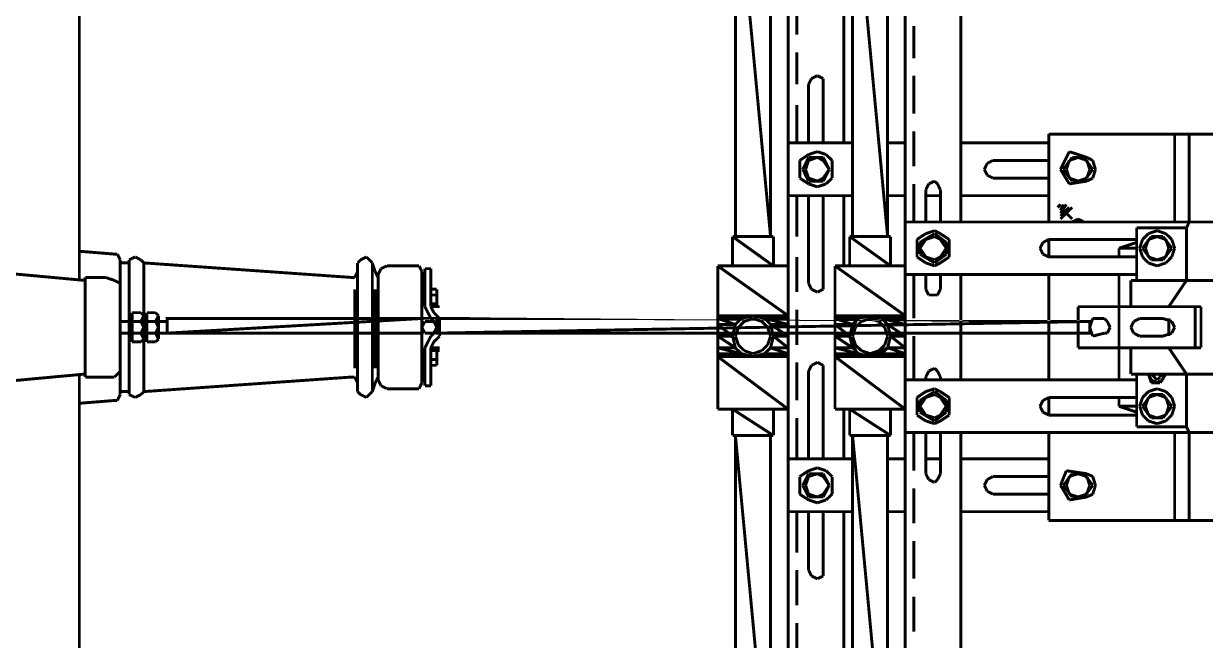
# Model space of a CAD drawing. Header units: metres. Extents: x 3290 to 4536, y 1562 to 1983.
# Drawn here: x 4124.91 to 4135.54, y 1713.02 to 1718.57 of the extents above; entities that cross this region are included whole.
import ezdxf

# ---------------------------------------------------------------- set-up
doc = ezdxf.new("R2010")
doc.units = ezdxf.units.M
for name, color, linetype in [('C00-00-00-BLACK', 7, 'Continuous'), ('CDB-DB-DB', 254, 'Continuous'), ('CFF-00-00', 1, 'Continuous')]:
    doc.layers.add(name, color=color, linetype=linetype)

msp = doc.modelspace()

# ---------------------------------------------------------------- linework, layer by layer
at = {"layer": 'C00-00-00-BLACK', "const_width": 0.0263}
for points in [[(4132.836, 1725.393), (4132.836, 1706.253)], [(4131.783, 1724.84), (4131.783, 1706.805)], [(4125.408, 1721.838), (4125.408, 1716.257)], [(4131.309, 1720.023), (4131.309, 1716.652)], [(4131.625, 1720.023), (4131.625, 1716.652)], [(4132.363, 1720.023), (4132.363, 1716.652)], [(4132.678, 1720.023), (4132.678, 1716.652)], [(4133.337, 1720.023), (4133.337, 1716.783)], [(4132.284, 1719.311), (4132.284, 1717.495)], [(4131.862, 1718.785), (4131.862, 1718.468)], [(4132.915, 1718.548), (4132.915, 1718.257)], [(4131.862, 1718.31), (4131.862, 1718.021)], [(4132.046, 1718.1), (4131.993, 1718.073)], [(4132.099, 1718.073), (4132.046, 1718.1)], [(4132.915, 1718.1), (4132.915, 1717.758)], [(4131.993, 1718.073), (4131.967, 1718.021)], [(4131.967, 1718.021), (4131.967, 1717.495)], [(4132.099, 1718.021), (4132.099, 1718.073)], [(4132.099, 1717.495), (4132.099, 1718.021)], [(4131.862, 1717.837), (4131.862, 1717.495)], [(4132.915, 1717.6), (4132.915, 1717.285)], [(4134.128, 1717.574), (4137.472, 1717.574)], [(4134.128, 1716.783), (4134.128, 1717.574)], [(4135.26, 1716.783), (4135.26, 1717.574)], [(4135.391, 1717.574), (4135.391, 1716.783)], [(4131.783, 1717.495), (4132.363, 1717.495)], [(4132.678, 1717.495), (4132.836, 1717.495)], [(4133.337, 1717.495), (4134.128, 1717.495)], [(4131.967, 1717.39), (4131.888, 1717.337)], [(4131.967, 1717.364), (4131.915, 1717.256)], [(4132.046, 1717.416), (4131.967, 1717.39)], [(4132.046, 1717.364), (4131.967, 1717.337)], [(4132.099, 1717.364), (4131.967, 1717.364)], [(4132.124, 1717.39), (4132.046, 1717.416)], [(4132.099, 1717.337), (4132.046, 1717.364)], [(4132.153, 1717.256), (4132.099, 1717.364)], [(4132.179, 1717.337), (4132.124, 1717.39)], [(4134.312, 1717.416), (4134.233, 1717.256)], [(4134.338, 1717.364), (4134.259, 1717.256)], [(4134.47, 1717.364), (4134.312, 1717.416)], [(4134.391, 1717.364), (4134.312, 1717.337)], [(4134.443, 1717.364), (4134.338, 1717.364)], [(4134.47, 1717.337), (4134.391, 1717.364)], [(4134.523, 1717.256), (4134.443, 1717.364)], [(4134.523, 1717.337), (4134.47, 1717.364)], [(4131.888, 1717.337), (4131.888, 1717.256)], [(4131.888, 1717.256), (4131.888, 1717.178)], [(4131.915, 1717.256), (4131.967, 1717.151)], [(4131.967, 1717.337), (4131.94, 1717.256)], [(4131.94, 1717.256), (4131.967, 1717.178)], [(4132.153, 1717.256), (4132.099, 1717.337)], [(4132.099, 1717.178), (4132.153, 1717.256)], [(4132.099, 1717.151), (4132.153, 1717.256)], [(4132.179, 1717.256), (4132.179, 1717.337)], [(4132.179, 1717.178), (4132.179, 1717.256)], [(4133.574, 1717.311), (4133.548, 1717.256)], [(4133.548, 1717.256), (4133.574, 1717.204)], [(4133.626, 1717.337), (4133.574, 1717.311)], [(4133.626, 1717.337), (4134.128, 1717.337)], [(4134.233, 1717.256), (4134.312, 1717.126)], [(4134.259, 1717.256), (4134.338, 1717.151)], [(4134.312, 1717.337), (4134.286, 1717.256)], [(4134.286, 1717.256), (4134.312, 1717.178)], [(4134.443, 1717.151), (4134.523, 1717.256)], [(4134.496, 1717.256), (4134.47, 1717.337)], [(4134.47, 1717.178), (4134.496, 1717.256)], [(4134.548, 1717.256), (4134.523, 1717.337)], [(4134.523, 1717.178), (4134.548, 1717.256)], [(4131.888, 1717.178), (4131.967, 1717.126)], [(4131.967, 1717.178), (4132.046, 1717.151)], [(4131.967, 1717.151), (4132.099, 1717.151)], [(4132.046, 1717.151), (4132.099, 1717.178)], [(4132.124, 1717.126), (4132.179, 1717.178)], [(4133.101, 1717.151), (4133.048, 1717.126)], [(4133.127, 1717.126), (4133.101, 1717.151)], [(4133.574, 1717.204), (4133.626, 1717.178)], [(4133.626, 1717.178), (4134.128, 1717.178)], [(4134.312, 1717.178), (4134.391, 1717.151)], [(4134.312, 1717.126), (4134.47, 1717.151)], [(4134.338, 1717.151), (4134.443, 1717.151)], [(4134.391, 1717.151), (4134.47, 1717.178)], [(4134.47, 1717.151), (4134.523, 1717.178)], [(4131.967, 1717.126), (4132.046, 1717.099)], [(4132.046, 1717.099), (4132.124, 1717.126)], [(4132.915, 1717.126), (4132.915, 1716.783)], [(4133.048, 1717.126), (4133.021, 1717.072)], [(4133.021, 1717.072), (4133.021, 1716.783)], [(4133.153, 1717.072), (4133.127, 1717.126)], [(4133.153, 1717.072), (4133.153, 1716.783)], [(4131.783, 1717.02), (4132.363, 1717.02)], [(4131.862, 1717.02), (4131.862, 1716.652)], [(4131.967, 1717.02), (4131.967, 1716.231)], [(4132.099, 1717.02), (4132.099, 1716.231)], [(4132.284, 1717.02), (4132.284, 1716.388)], [(4132.678, 1717.02), (4132.836, 1717.02)], [(4133.021, 1717.02), (4133.153, 1717.02)], [(4133.337, 1717.02), (4134.128, 1717.02)], [(4134.233, 1716.941), (4134.207, 1716.915)], [(4134.286, 1716.941), (4134.233, 1716.862)], [(4134.259, 1716.941), (4134.233, 1716.888)], [(4134.338, 1716.915), (4134.233, 1716.81)], [(4134.312, 1716.915), (4134.233, 1716.836)], [(4134.338, 1716.81), (4134.286, 1716.862)], [(4132.836, 1716.783), (4138.764, 1716.783)], [(4134.391, 1716.81), (4134.338, 1716.783)], [(4134.391, 1716.81), (4134.338, 1716.783)], [(4134.443, 1716.783), (4134.391, 1716.81)], [(4134.443, 1716.783), (4134.391, 1716.81)], [(4134.918, 1716.731), (4135.366, 1716.731)], [(4134.918, 1716.731), (4134.918, 1716.257)], [(4135.391, 1716.783), (4135.366, 1716.783)], [(4135.391, 1716.783), (4135.366, 1716.731)], [(4135.366, 1716.257), (4135.366, 1716.731)], [(4135.418, 1716.783), (4135.391, 1716.783)], [(4131.283, 1716.652), (4131.651, 1716.652)], [(4131.283, 1716.388), (4131.283, 1716.652)], [(4131.651, 1716.388), (4131.651, 1716.652)], [(4132.337, 1716.652), (4132.705, 1716.652)], [(4132.337, 1716.388), (4132.337, 1716.652)], [(4132.705, 1716.388), (4132.705, 1716.652)], [(4133.021, 1716.678), (4132.942, 1716.626)], [(4132.942, 1716.626), (4132.942, 1716.547)], [(4133.101, 1716.678), (4132.968, 1716.599)], [(4133.021, 1716.626), (4132.968, 1716.547)], [(4133.101, 1716.705), (4133.021, 1716.678)], [(4133.101, 1716.652), (4133.021, 1716.626)], [(4133.153, 1716.678), (4133.101, 1716.705)], [(4133.206, 1716.599), (4133.101, 1716.678)], [(4133.153, 1716.626), (4133.101, 1716.652)], [(4133.232, 1716.626), (4133.153, 1716.678)], [(4133.206, 1716.547), (4133.153, 1716.626)], [(4133.232, 1716.547), (4133.232, 1716.626)], [(4134.128, 1716.626), (4134.075, 1716.599)], [(4134.128, 1716.469), (4134.128, 1716.626)], [(4134.918, 1716.626), (4134.128, 1716.626)], [(4134.971, 1716.626), (4134.945, 1716.547)], [(4135.023, 1716.678), (4134.971, 1716.626)], [(4135.05, 1716.652), (4134.971, 1716.547)], [(4135.023, 1716.626), (4134.997, 1716.547)], [(4135.102, 1716.705), (4135.023, 1716.678)], [(4135.102, 1716.652), (4135.023, 1716.626)], [(4135.155, 1716.652), (4135.05, 1716.652)], [(4135.181, 1716.678), (4135.102, 1716.705)], [(4135.181, 1716.626), (4135.102, 1716.652)], [(4135.234, 1716.547), (4135.155, 1716.652)], [(4135.234, 1716.626), (4135.181, 1716.678)], [(4135.207, 1716.547), (4135.181, 1716.626)], [(4135.26, 1716.547), (4135.234, 1716.626)], [(4125.408, 1716.52), (4125.724, 1716.494)], [(4132.942, 1716.547), (4132.942, 1716.469)], [(4132.968, 1716.599), (4132.968, 1716.494)], [(4132.968, 1716.547), (4133.021, 1716.469)], [(4133.153, 1716.469), (4133.206, 1716.547)], [(4133.206, 1716.494), (4133.206, 1716.599)], [(4133.232, 1716.469), (4133.232, 1716.547)], [(4134.075, 1716.599), (4134.049, 1716.547)], [(4134.049, 1716.547), (4134.075, 1716.494)], [(4134.918, 1716.599), (4134.759, 1716.547)], [(4134.759, 1716.547), (4134.918, 1716.547)], [(4134.759, 1716.547), (4134.759, 1716.469)], [(4134.945, 1716.547), (4134.971, 1716.469)], [(4134.971, 1716.547), (4135.05, 1716.442)], [(4134.997, 1716.547), (4135.023, 1716.469)], [(4135.155, 1716.442), (4135.234, 1716.547)], [(4135.181, 1716.469), (4135.207, 1716.547)], [(4135.234, 1716.469), (4135.26, 1716.547)], [(4125.461, 1716.257), (4123.748, 1716.415)], [(4125.75, 1716.494), (4125.724, 1716.494)], [(4125.776, 1716.442), (4125.75, 1716.494)], [(4125.776, 1715.231), (4125.776, 1716.442)], [(4125.776, 1716.415), (4125.855, 1716.415)], [(4125.91, 1716.469), (4125.855, 1716.442)], [(4125.855, 1716.442), (4125.855, 1716.415)], [(4125.855, 1716.415), (4125.855, 1715.257)], [(4125.962, 1716.442), (4125.91, 1716.469)], [(4125.988, 1716.415), (4125.962, 1716.442)], [(4125.988, 1716.415), (4127.858, 1716.284)], [(4125.988, 1716.415), (4125.988, 1715.257)], [(4127.937, 1716.442), (4127.911, 1716.415)], [(4127.911, 1716.415), (4127.911, 1715.257)], [(4127.911, 1716.415), (4127.911, 1716.336)], [(4127.99, 1716.469), (4127.937, 1716.442)], [(4128.016, 1716.442), (4127.99, 1716.469)], [(4128.043, 1716.415), (4128.016, 1716.442)], [(4128.043, 1716.415), (4128.043, 1715.257)], [(4128.043, 1716.415), (4128.069, 1716.336)], [(4131.862, 1716.469), (4131.862, 1716.152)], [(4132.942, 1716.469), (4133.021, 1716.415)], [(4132.968, 1716.494), (4133.101, 1716.415)], [(4133.021, 1716.469), (4133.101, 1716.442)], [(4133.021, 1716.415), (4133.101, 1716.388)], [(4133.101, 1716.415), (4133.206, 1716.494)], [(4133.101, 1716.442), (4133.153, 1716.469)], [(4133.101, 1716.388), (4133.153, 1716.415)], [(4133.153, 1716.415), (4133.232, 1716.469)], [(4134.075, 1716.494), (4134.128, 1716.469)], [(4134.918, 1716.469), (4134.128, 1716.469)], [(4134.971, 1716.469), (4135.023, 1716.415)], [(4135.023, 1716.469), (4135.102, 1716.442)], [(4135.023, 1716.415), (4135.102, 1716.388)], [(4135.05, 1716.442), (4135.155, 1716.442)], [(4135.102, 1716.442), (4135.181, 1716.469)], [(4135.102, 1716.388), (4135.181, 1716.415)], [(4135.181, 1716.415), (4135.234, 1716.469)], [(4127.911, 1716.336), (4127.885, 1716.284)], [(4128.069, 1716.336), (4128.095, 1716.284)], [(4128.121, 1716.363), (4128.095, 1716.31)], [(4128.095, 1716.31), (4128.095, 1715.362)], [(4128.174, 1716.388), (4128.121, 1716.363)], [(4128.437, 1716.388), (4128.174, 1716.388)], [(4128.464, 1716.388), (4128.437, 1716.388)], [(4128.489, 1716.336), (4128.464, 1716.388)], [(4128.489, 1716.336), (4128.489, 1715.336)], [(4128.516, 1716.363), (4128.516, 1716.021)], [(4128.57, 1716.363), (4128.516, 1716.363)], [(4128.57, 1716.021), (4128.57, 1716.363)], [(4131.15, 1715.099), (4131.15, 1716.388)], [(4131.15, 1716.388), (4131.783, 1716.388)], [(4131.783, 1716.388), (4131.783, 1715.099)], [(4132.205, 1715.099), (4132.205, 1716.388)], [(4132.205, 1716.388), (4132.836, 1716.388)], [(4132.836, 1716.388), (4132.836, 1715.099)], [(4132.836, 1716.31), (4134.918, 1716.31)], [(4132.915, 1716.31), (4132.915, 1715.915)], [(4133.021, 1716.31), (4133.021, 1716.178)], [(4133.153, 1716.31), (4133.153, 1716.178)], [(4133.337, 1716.31), (4133.337, 1715.362)], [(4134.128, 1715.362), (4134.128, 1716.31)], [(4134.759, 1716.31), (4134.759, 1715.362)], [(4125.461, 1716.284), (4125.645, 1716.284)], [(4125.461, 1715.388), (4125.461, 1716.284)], [(4125.724, 1716.257), (4125.645, 1716.284)], [(4125.776, 1716.231), (4125.724, 1716.257)], [(4125.776, 1716.152), (4125.776, 1716.231)], [(4127.885, 1716.284), (4127.858, 1716.284)], [(4131.967, 1716.231), (4131.993, 1716.178)], [(4132.099, 1716.178), (4132.099, 1716.231)], [(4134.918, 1716.257), (4134.866, 1716.257)], [(4134.866, 1716.257), (4134.866, 1716.205)], [(4134.866, 1716.205), (4134.866, 1716.021)], [(4136.709, 1716.257), (4134.918, 1716.257)], [(4135.207, 1716.021), (4135.366, 1716.257)], [(4127.885, 1716.178), (4127.885, 1715.467)], [(4128.069, 1716.178), (4128.069, 1715.467)], [(4128.516, 1716.126), (4128.489, 1716.126)], [(4128.623, 1716.178), (4128.57, 1716.178)], [(4128.623, 1716.126), (4128.57, 1716.126)], [(4128.623, 1716.178), (4128.623, 1716.152)], [(4128.623, 1716.152), (4128.623, 1716.178)], [(4128.623, 1716.126), (4128.623, 1716.152)], [(4128.623, 1716.152), (4128.623, 1716.021)], [(4128.623, 1716.047), (4128.623, 1716.126)], [(4131.993, 1716.178), (4132.046, 1716.152)], [(4132.046, 1716.152), (4132.099, 1716.178)], [(4133.021, 1716.178), (4133.048, 1716.126)], [(4133.048, 1716.126), (4133.101, 1716.126)], [(4133.101, 1716.126), (4133.127, 1716.126)], [(4133.127, 1716.126), (4133.153, 1716.178)], [(4125.883, 1715.94), (4125.883, 1715.967)], [(4125.883, 1715.967), (4125.883, 1715.94)], [(4125.883, 1715.967), (4125.962, 1715.967)], [(4125.962, 1715.967), (4125.988, 1715.94)], [(4125.988, 1715.94), (4125.962, 1715.967)], [(4126.015, 1715.967), (4126.094, 1715.967)], [(4126.015, 1715.94), (4126.015, 1715.967)], [(4126.015, 1715.967), (4126.015, 1715.94)], [(4126.094, 1715.967), (4126.12, 1715.94)], [(4126.12, 1715.94), (4126.094, 1715.967)], [(4128.516, 1716.047), (4128.489, 1716.047)], [(4128.516, 1716.021), (4128.57, 1715.915)], [(4128.623, 1716.047), (4128.57, 1716.047)], [(4128.623, 1716.021), (4128.57, 1716.021)], [(4128.57, 1716.021), (4128.596, 1715.967)], [(4128.649, 1715.915), (4128.596, 1715.967)], [(4128.623, 1716.021), (4128.623, 1716.047)], [(4128.623, 1716.021), (4128.649, 1716.021)], [(4128.623, 1716.021), (4128.649, 1716.021)], [(4131.862, 1715.993), (4131.862, 1715.677)], [(4134.391, 1716.021), (4134.391, 1715.651)], [(4135.497, 1716.021), (4134.391, 1716.021)], [(4135.444, 1716.021), (4135.444, 1715.651)], [(4135.497, 1716.021), (4135.497, 1715.651)], [(4125.883, 1715.888), (4125.776, 1715.888)], [(4125.883, 1715.94), (4125.883, 1715.888)], [(4125.883, 1715.94), (4125.883, 1715.729)], [(4125.962, 1715.888), (4125.883, 1715.888)], [(4125.962, 1715.888), (4125.883, 1715.888)], [(4125.883, 1715.888), (4125.883, 1715.835)], [(4125.962, 1715.888), (4125.988, 1715.94)], [(4125.988, 1715.835), (4125.962, 1715.888)], [(4125.988, 1715.94), (4125.988, 1715.729)], [(4126.015, 1715.888), (4125.988, 1715.888)], [(4126.015, 1715.888), (4125.988, 1715.888)], [(4126.015, 1715.94), (4126.015, 1715.888)], [(4126.015, 1715.94), (4126.015, 1715.729)], [(4126.094, 1715.888), (4126.015, 1715.888)], [(4126.094, 1715.888), (4126.015, 1715.888)], [(4126.015, 1715.888), (4126.015, 1715.835)], [(4126.094, 1715.888), (4126.12, 1715.94)], [(4126.12, 1715.835), (4126.094, 1715.888)], [(4126.12, 1715.94), (4126.12, 1715.729)], [(4126.199, 1715.888), (4126.12, 1715.888)], [(4126.199, 1715.783), (4126.199, 1715.888)], [(4126.199, 1715.888), (4126.199, 1715.783)], [(4128.516, 1715.888), (4128.489, 1715.835)], [(4128.489, 1715.888), (4128.489, 1715.783)], [(4128.57, 1715.888), (4128.516, 1715.888)], [(4128.623, 1715.861), (4128.57, 1715.915)], [(4128.596, 1715.888), (4128.57, 1715.888)], [(4128.623, 1715.835), (4128.596, 1715.888)], [(4128.623, 1715.809), (4128.623, 1715.861)], [(4128.649, 1715.835), (4128.649, 1715.915)], [(4131.309, 1715.861), (4131.283, 1715.756)], [(4131.362, 1715.915), (4131.309, 1715.861)], [(4131.388, 1715.888), (4131.336, 1715.835)], [(4131.467, 1715.94), (4131.362, 1715.915)], [(4131.467, 1715.915), (4131.388, 1715.888)], [(4131.572, 1715.915), (4131.467, 1715.94)], [(4131.546, 1715.888), (4131.467, 1715.915)], [(4131.599, 1715.835), (4131.546, 1715.888)], [(4131.625, 1715.861), (4131.572, 1715.915)], [(4131.651, 1715.756), (4131.625, 1715.861)], [(4132.415, 1715.94), (4132.337, 1715.756)], [(4132.442, 1715.888), (4132.389, 1715.835)], [(4132.626, 1715.915), (4132.415, 1715.94)], [(4132.521, 1715.915), (4132.442, 1715.888)], [(4132.599, 1715.888), (4132.521, 1715.915)], [(4132.652, 1715.835), (4132.599, 1715.888)], [(4132.678, 1715.861), (4132.626, 1715.915)], [(4132.705, 1715.756), (4132.678, 1715.861)], [(4134.523, 1715.915), (4134.496, 1715.835)], [(4134.496, 1715.783), (4134.496, 1715.888)], [(4134.627, 1715.915), (4134.523, 1715.915)], [(4134.654, 1715.888), (4134.627, 1715.915)], [(4134.68, 1715.835), (4134.654, 1715.888)], [(4134.892, 1715.888), (4134.866, 1715.835)], [(4134.945, 1715.915), (4134.892, 1715.888)], [(4134.945, 1715.915), (4135.155, 1715.915)], [(4135.234, 1715.888), (4135.155, 1715.915)], [(4135.207, 1715.756), (4135.207, 1715.915)], [(4135.26, 1715.835), (4135.234, 1715.888)], [(4125.883, 1715.783), (4125.776, 1715.783)], [(4125.883, 1715.835), (4125.883, 1715.783)], [(4125.883, 1715.783), (4125.883, 1715.729)], [(4125.962, 1715.783), (4125.883, 1715.783)], [(4125.962, 1715.783), (4125.883, 1715.783)], [(4125.962, 1715.783), (4125.988, 1715.835)], [(4125.988, 1715.729), (4125.962, 1715.783)], [(4126.015, 1715.783), (4125.988, 1715.783)], [(4126.015, 1715.783), (4125.988, 1715.783)], [(4126.015, 1715.835), (4126.015, 1715.783)], [(4126.094, 1715.783), (4126.015, 1715.783)], [(4126.094, 1715.783), (4126.015, 1715.783)], [(4126.015, 1715.783), (4126.015, 1715.729)], [(4126.094, 1715.783), (4126.12, 1715.835)], [(4126.12, 1715.729), (4126.094, 1715.783)], [(4126.199, 1715.783), (4126.12, 1715.783)], [(4128.489, 1715.835), (4128.516, 1715.783)], [(4128.516, 1715.783), (4128.57, 1715.783)], [(4128.57, 1715.756), (4128.516, 1715.651)], [(4128.57, 1715.756), (4128.623, 1715.809)], [(4128.57, 1715.783), (4128.596, 1715.783)], [(4128.596, 1715.783), (4128.623, 1715.835)], [(4128.596, 1715.704), (4128.649, 1715.756)], [(4128.649, 1715.756), (4128.649, 1715.835)], [(4131.283, 1715.756), (4131.309, 1715.651)], [(4131.336, 1715.835), (4131.309, 1715.756)], [(4131.309, 1715.756), (4131.336, 1715.677)], [(4131.625, 1715.756), (4131.599, 1715.835)], [(4131.599, 1715.677), (4131.625, 1715.756)], [(4131.625, 1715.651), (4131.651, 1715.756)], [(4132.337, 1715.756), (4132.415, 1715.572)], [(4132.389, 1715.835), (4132.363, 1715.756)], [(4132.363, 1715.756), (4132.389, 1715.677)], [(4132.678, 1715.756), (4132.652, 1715.835)], [(4132.652, 1715.677), (4132.678, 1715.756)], [(4132.678, 1715.651), (4132.705, 1715.756)], [(4132.915, 1715.756), (4132.915, 1715.362)], [(4134.496, 1715.835), (4134.523, 1715.756)], [(4134.523, 1715.756), (4134.627, 1715.783)], [(4134.627, 1715.783), (4134.654, 1715.783)], [(4134.654, 1715.783), (4134.68, 1715.835)], [(4134.866, 1715.835), (4134.892, 1715.783)], [(4134.892, 1715.783), (4134.945, 1715.756)], [(4134.945, 1715.756), (4135.155, 1715.756)], [(4135.155, 1715.756), (4135.234, 1715.783)], [(4135.234, 1715.783), (4135.26, 1715.835)], [(4125.883, 1715.704), (4125.883, 1715.729)], [(4125.883, 1715.729), (4125.883, 1715.704)], [(4125.883, 1715.704), (4125.962, 1715.704)], [(4125.988, 1715.729), (4125.962, 1715.704)], [(4125.962, 1715.704), (4125.988, 1715.729)], [(4126.015, 1715.704), (4126.015, 1715.729)], [(4126.015, 1715.729), (4126.015, 1715.704)], [(4126.015, 1715.704), (4126.094, 1715.704)], [(4126.12, 1715.729), (4126.094, 1715.704)], [(4126.094, 1715.704), (4126.12, 1715.729)], [(4128.516, 1715.651), (4128.516, 1715.31)], [(4128.596, 1715.704), (4128.57, 1715.651)], [(4128.623, 1715.651), (4128.57, 1715.651)], [(4128.57, 1715.651), (4128.57, 1715.31)], [(4128.623, 1715.651), (4128.623, 1715.52)], [(4128.623, 1715.625), (4128.623, 1715.651)], [(4128.623, 1715.651), (4128.649, 1715.651)], [(4131.309, 1715.651), (4131.362, 1715.598)], [(4131.336, 1715.677), (4131.388, 1715.625)], [(4131.546, 1715.625), (4131.599, 1715.677)], [(4131.572, 1715.598), (4131.625, 1715.651)], [(4132.389, 1715.677), (4132.442, 1715.625)], [(4132.599, 1715.625), (4132.652, 1715.677)], [(4132.626, 1715.625), (4132.678, 1715.651)], [(4135.497, 1715.651), (4134.391, 1715.651)], [(4134.866, 1715.651), (4134.866, 1715.467)], [(4135.366, 1715.415), (4135.207, 1715.651)], [(4128.516, 1715.625), (4128.489, 1715.625)], [(4128.516, 1715.546), (4128.489, 1715.546)], [(4128.623, 1715.625), (4128.57, 1715.625)], [(4128.623, 1715.546), (4128.57, 1715.546)], [(4128.623, 1715.625), (4128.649, 1715.625)], [(4128.623, 1715.546), (4128.623, 1715.625)], [(4128.623, 1715.52), (4128.623, 1715.546)], [(4131.362, 1715.598), (4131.467, 1715.572)], [(4131.388, 1715.625), (4131.467, 1715.598)], [(4131.467, 1715.598), (4131.546, 1715.625)], [(4131.467, 1715.572), (4131.572, 1715.598)], [(4132.415, 1715.572), (4132.626, 1715.625)], [(4132.442, 1715.625), (4132.521, 1715.598)], [(4132.521, 1715.598), (4132.599, 1715.625)], [(4125.724, 1715.388), (4125.776, 1715.441)], [(4125.776, 1715.441), (4125.776, 1715.52)], [(4128.623, 1715.493), (4128.57, 1715.493)], [(4128.623, 1715.493), (4128.623, 1715.52)], [(4128.623, 1715.493), (4128.623, 1715.52)], [(4131.862, 1715.52), (4131.862, 1715.177)], [(4131.993, 1715.493), (4131.967, 1715.441)], [(4131.967, 1715.441), (4131.967, 1714.651)], [(4132.046, 1715.52), (4131.993, 1715.493)], [(4132.099, 1715.493), (4132.046, 1715.52)], [(4132.099, 1715.441), (4132.099, 1715.493)], [(4132.099, 1715.441), (4132.099, 1714.651)], [(4133.048, 1715.441), (4133.021, 1715.388)], [(4133.101, 1715.467), (4133.048, 1715.441)], [(4133.127, 1715.441), (4133.101, 1715.467)], [(4133.153, 1715.388), (4133.127, 1715.441)], [(4134.866, 1715.467), (4134.866, 1715.415)], [(4125.461, 1715.415), (4123.748, 1715.257)], [(4125.408, 1715.415), (4125.408, 1709.807)], [(4125.645, 1715.388), (4125.461, 1715.388)], [(4125.645, 1715.388), (4125.724, 1715.388)], [(4125.988, 1715.257), (4127.858, 1715.388)], [(4127.885, 1715.388), (4127.858, 1715.388)], [(4127.911, 1715.336), (4127.885, 1715.388)], [(4127.911, 1715.257), (4127.911, 1715.336)], [(4128.043, 1715.257), (4128.069, 1715.336)], [(4128.069, 1715.336), (4128.095, 1715.388)], [(4128.095, 1715.362), (4128.121, 1715.31)], [(4128.464, 1715.283), (4128.489, 1715.336)], [(4132.836, 1715.362), (4134.918, 1715.362)], [(4133.021, 1715.388), (4133.021, 1715.362)], [(4133.153, 1715.388), (4133.153, 1715.362)], [(4134.866, 1715.415), (4134.918, 1715.415)], [(4136.709, 1715.415), (4134.918, 1715.415)], [(4134.918, 1715.415), (4134.918, 1714.941)], [(4135.023, 1715.415), (4135.05, 1715.362)], [(4135.023, 1715.415), (4135.05, 1715.336)], [(4135.05, 1715.415), (4135.076, 1715.388)], [(4135.05, 1715.362), (4135.102, 1715.336)], [(4135.05, 1715.336), (4135.129, 1715.336)], [(4135.076, 1715.415), (4135.076, 1715.388)], [(4135.076, 1715.388), (4135.102, 1715.362)], [(4135.076, 1715.388), (4135.102, 1715.362)], [(4135.102, 1715.362), (4135.129, 1715.388)], [(4135.102, 1715.362), (4135.129, 1715.388)], [(4135.102, 1715.336), (4135.155, 1715.362)], [(4135.129, 1715.388), (4135.129, 1715.415)], [(4135.129, 1715.388), (4135.129, 1715.415)], [(4135.129, 1715.336), (4135.181, 1715.415)], [(4135.155, 1715.362), (4135.155, 1715.415)], [(4135.366, 1715.415), (4135.366, 1714.941)], [(4125.75, 1715.177), (4125.776, 1715.231)], [(4125.776, 1715.257), (4125.855, 1715.257)], [(4125.855, 1715.257), (4125.855, 1715.231)], [(4125.855, 1715.231), (4125.91, 1715.204)], [(4125.91, 1715.204), (4125.962, 1715.231)], [(4125.962, 1715.231), (4125.988, 1715.257)], [(4127.911, 1715.257), (4127.937, 1715.231)], [(4127.937, 1715.231), (4127.99, 1715.204)], [(4127.99, 1715.204), (4128.016, 1715.231)], [(4128.016, 1715.231), (4128.043, 1715.257)], [(4128.121, 1715.31), (4128.174, 1715.283)], [(4128.174, 1715.283), (4128.437, 1715.283)], [(4128.437, 1715.283), (4128.464, 1715.283)], [(4128.57, 1715.31), (4128.516, 1715.31)], [(4133.021, 1715.257), (4132.942, 1715.204)], [(4133.101, 1715.257), (4132.968, 1715.177)], [(4133.101, 1715.283), (4133.021, 1715.257)], [(4133.101, 1715.231), (4133.021, 1715.204)], [(4133.153, 1715.257), (4133.101, 1715.283)], [(4133.206, 1715.177), (4133.101, 1715.257)], [(4133.153, 1715.204), (4133.101, 1715.231)], [(4133.232, 1715.204), (4133.153, 1715.257)], [(4135.023, 1715.257), (4134.971, 1715.204)], [(4135.05, 1715.231), (4134.971, 1715.125)], [(4135.102, 1715.283), (4135.023, 1715.257)], [(4135.102, 1715.231), (4135.023, 1715.204)], [(4135.155, 1715.231), (4135.05, 1715.231)], [(4135.181, 1715.257), (4135.102, 1715.283)], [(4135.181, 1715.204), (4135.102, 1715.231)], [(4135.234, 1715.125), (4135.155, 1715.231)], [(4135.234, 1715.204), (4135.181, 1715.257)], [(4125.408, 1715.152), (4125.724, 1715.177)], [(4125.724, 1715.177), (4125.75, 1715.177)], [(4132.942, 1715.204), (4132.942, 1715.125)], [(4132.942, 1715.125), (4132.942, 1715.046)], [(4133.021, 1715.204), (4132.968, 1715.125)], [(4132.968, 1715.177), (4132.968, 1715.072)], [(4132.968, 1715.125), (4133.021, 1715.046)], [(4133.206, 1715.125), (4133.153, 1715.204)], [(4133.153, 1715.046), (4133.206, 1715.125)], [(4133.206, 1715.072), (4133.206, 1715.177)], [(4133.232, 1715.125), (4133.232, 1715.204)], [(4133.232, 1715.046), (4133.232, 1715.125)], [(4134.075, 1715.177), (4134.049, 1715.125)], [(4134.049, 1715.125), (4134.075, 1715.072)], [(4134.128, 1715.204), (4134.075, 1715.177)], [(4134.128, 1715.046), (4134.128, 1715.204)], [(4134.918, 1715.204), (4134.128, 1715.204)], [(4134.759, 1715.204), (4134.759, 1715.125)], [(4134.759, 1715.125), (4134.918, 1715.125)], [(4134.918, 1715.072), (4134.759, 1715.125)], [(4134.971, 1715.204), (4134.945, 1715.125)], [(4134.945, 1715.125), (4134.971, 1715.046)], [(4134.971, 1715.125), (4135.05, 1715.02)], [(4135.023, 1715.204), (4134.997, 1715.125)], [(4134.997, 1715.125), (4135.023, 1715.046)], [(4135.155, 1715.02), (4135.234, 1715.125)], [(4135.207, 1715.125), (4135.181, 1715.204)], [(4135.181, 1715.046), (4135.207, 1715.125)], [(4135.26, 1715.125), (4135.234, 1715.204)], [(4135.234, 1715.046), (4135.26, 1715.125)], [(4131.15, 1715.099), (4131.783, 1715.099)], [(4131.283, 1714.862), (4131.283, 1715.099)], [(4131.651, 1714.862), (4131.651, 1715.099)], [(4131.862, 1715.02), (4131.862, 1714.651)], [(4132.205, 1715.099), (4132.836, 1715.099)], [(4132.284, 1715.099), (4132.284, 1714.651)], [(4132.337, 1714.862), (4132.337, 1715.099)], [(4132.705, 1714.862), (4132.705, 1715.099)], [(4132.942, 1715.046), (4133.021, 1714.993)], [(4132.968, 1715.072), (4133.101, 1714.993)], [(4133.021, 1715.046), (4133.101, 1715.02)], [(4133.101, 1714.993), (4133.206, 1715.072)], [(4133.101, 1715.02), (4133.153, 1715.046)], [(4133.153, 1714.993), (4133.232, 1715.046)], [(4134.075, 1715.072), (4134.128, 1715.046)], [(4134.918, 1715.046), (4134.128, 1715.046)], [(4134.971, 1715.046), (4135.023, 1714.993)], [(4135.023, 1715.046), (4135.102, 1715.02)], [(4135.05, 1715.02), (4135.155, 1715.02)], [(4135.102, 1715.02), (4135.181, 1715.046)], [(4135.181, 1714.993), (4135.234, 1715.046)], [(4133.021, 1714.993), (4133.101, 1714.968)], [(4133.101, 1714.968), (4133.153, 1714.993)], [(4134.918, 1714.941), (4135.366, 1714.941)], [(4135.023, 1714.993), (4135.102, 1714.968)], [(4135.102, 1714.968), (4135.181, 1714.993)], [(4135.366, 1714.941), (4135.391, 1714.888)], [(4131.283, 1714.862), (4131.651, 1714.862)], [(4131.309, 1714.862), (4131.309, 1711.492)], [(4131.625, 1714.862), (4131.625, 1711.492)], [(4132.337, 1714.862), (4132.705, 1714.862)], [(4132.363, 1714.862), (4132.363, 1711.492)], [(4132.678, 1714.862), (4132.678, 1711.492)], [(4132.836, 1714.888), (4138.764, 1714.888)], [(4132.915, 1714.888), (4132.915, 1714.545)], [(4133.021, 1714.888), (4133.021, 1714.518)], [(4133.153, 1714.888), (4133.153, 1714.518)], [(4133.337, 1714.888), (4133.337, 1711.623)], [(4134.128, 1714.098), (4134.128, 1714.888)], [(4135.26, 1714.098), (4135.26, 1714.888)], [(4135.391, 1714.888), (4135.366, 1714.888)], [(4135.391, 1714.888), (4135.391, 1714.098)], [(4135.391, 1714.888), (4135.418, 1714.888)], [(4131.783, 1714.651), (4132.363, 1714.651)], [(4132.678, 1714.651), (4132.836, 1714.651)], [(4133.021, 1714.651), (4133.153, 1714.651)], [(4133.337, 1714.651), (4134.128, 1714.651)], [(4131.967, 1714.545), (4131.888, 1714.493)], [(4131.888, 1714.493), (4131.888, 1714.414)], [(4131.967, 1714.518), (4131.915, 1714.414)], [(4131.967, 1714.493), (4131.94, 1714.414)], [(4132.046, 1714.571), (4131.967, 1714.545)], [(4132.046, 1714.518), (4131.967, 1714.493)], [(4132.099, 1714.518), (4131.967, 1714.518)], [(4132.124, 1714.545), (4132.046, 1714.571)], [(4132.099, 1714.493), (4132.046, 1714.518)], [(4132.153, 1714.414), (4132.099, 1714.518)], [(4132.153, 1714.414), (4132.099, 1714.493)], [(4132.179, 1714.493), (4132.124, 1714.545)], [(4132.179, 1714.414), (4132.179, 1714.493)], [(4133.021, 1714.518), (4133.048, 1714.466)], [(4133.127, 1714.466), (4133.153, 1714.518)], [(4133.626, 1714.493), (4133.574, 1714.466)], [(4133.626, 1714.493), (4134.128, 1714.493)], [(4134.286, 1714.545), (4134.233, 1714.414)], [(4134.338, 1714.518), (4134.259, 1714.414)], [(4134.47, 1714.518), (4134.286, 1714.545)], [(4134.312, 1714.493), (4134.286, 1714.414)], [(4134.391, 1714.518), (4134.312, 1714.493)], [(4134.443, 1714.518), (4134.338, 1714.518)], [(4134.47, 1714.493), (4134.391, 1714.518)], [(4134.523, 1714.414), (4134.443, 1714.518)], [(4134.523, 1714.493), (4134.47, 1714.518)], [(4134.496, 1714.414), (4134.47, 1714.493)], [(4134.548, 1714.414), (4134.523, 1714.493)], [(4131.888, 1714.414), (4131.888, 1714.334)], [(4131.915, 1714.414), (4131.967, 1714.309)], [(4131.94, 1714.414), (4131.967, 1714.334)], [(4132.099, 1714.334), (4132.153, 1714.414)], [(4132.099, 1714.309), (4132.153, 1714.414)], [(4132.179, 1714.334), (4132.179, 1714.414)], [(4132.915, 1714.388), (4132.915, 1714.072)], [(4133.048, 1714.466), (4133.101, 1714.439)], [(4133.101, 1714.439), (4133.127, 1714.466)], [(4133.574, 1714.466), (4133.548, 1714.414)], [(4133.548, 1714.414), (4133.574, 1714.361)], [(4134.233, 1714.414), (4134.312, 1714.282)], [(4134.259, 1714.414), (4134.338, 1714.309)], [(4134.286, 1714.414), (4134.312, 1714.334)], [(4134.443, 1714.309), (4134.523, 1714.414)], [(4134.47, 1714.334), (4134.496, 1714.414)], [(4134.523, 1714.334), (4134.548, 1714.414)], [(4131.888, 1714.334), (4131.967, 1714.282)], [(4131.967, 1714.334), (4132.046, 1714.309)], [(4131.967, 1714.309), (4132.099, 1714.309)], [(4131.967, 1714.282), (4132.046, 1714.256)], [(4132.046, 1714.309), (4132.099, 1714.334)], [(4132.046, 1714.256), (4132.124, 1714.282)], [(4132.124, 1714.282), (4132.179, 1714.334)], [(4133.574, 1714.361), (4133.626, 1714.334)], [(4133.626, 1714.334), (4134.128, 1714.334)], [(4134.312, 1714.334), (4134.391, 1714.309)], [(4134.312, 1714.282), (4134.47, 1714.309)], [(4134.338, 1714.309), (4134.443, 1714.309)], [(4134.391, 1714.309), (4134.47, 1714.334)], [(4134.47, 1714.309), (4134.523, 1714.334)], [(4131.783, 1714.177), (4132.363, 1714.177)], [(4131.862, 1714.177), (4131.862, 1713.809)], [(4131.967, 1714.177), (4131.967, 1713.651)], [(4132.099, 1714.177), (4132.099, 1713.651)], [(4132.284, 1714.177), (4132.284, 1712.335)], [(4132.678, 1714.177), (4132.836, 1714.177)], [(4133.337, 1714.177), (4134.128, 1714.177)], [(4137.472, 1714.098), (4134.128, 1714.098)], [(4132.915, 1713.914), (4132.915, 1713.573)], [(4131.862, 1713.651), (4131.862, 1713.334)], [(4131.967, 1713.651), (4131.993, 1713.598)], [(4132.099, 1713.598), (4132.099, 1713.651)], [(4131.993, 1713.598), (4132.046, 1713.573)], [(4132.046, 1713.573), (4132.099, 1713.598)], [(4132.915, 1713.413), (4132.915, 1713.098)], [(4131.862, 1713.176), (4131.862, 1712.861)]]:
    msp.add_lwpolyline(points, dxfattribs=at)
at = {"layer": 'CDB-DB-DB', "const_width": 0.0263}
for points in [[(4131.309, 1720.023), (4131.309, 1716.652)], [(4131.625, 1716.652), (4131.309, 1720.023)], [(4131.625, 1716.652), (4131.309, 1720.023)], [(4131.625, 1720.023), (4131.625, 1716.652)], [(4132.363, 1720.023), (4132.363, 1716.652)], [(4132.678, 1716.652), (4132.363, 1720.023)], [(4132.678, 1716.652), (4132.363, 1720.023)], [(4132.678, 1720.023), (4132.678, 1716.652)], [(4131.283, 1716.652), (4131.283, 1716.388)], [(4131.651, 1716.388), (4131.283, 1716.652)], [(4131.283, 1716.652), (4131.651, 1716.652)], [(4131.651, 1716.388), (4131.283, 1716.652)], [(4131.309, 1716.652), (4131.625, 1716.652)], [(4131.651, 1716.652), (4131.651, 1716.388)], [(4132.337, 1716.652), (4132.337, 1716.388)], [(4132.705, 1716.388), (4132.337, 1716.652)], [(4132.337, 1716.652), (4132.705, 1716.652)], [(4132.705, 1716.388), (4132.337, 1716.652)], [(4132.363, 1716.652), (4132.678, 1716.652)], [(4132.705, 1716.652), (4132.705, 1716.388)], [(4131.15, 1716.388), (4131.15, 1715.94)], [(4131.783, 1715.94), (4131.15, 1716.388)], [(4131.15, 1716.388), (4131.783, 1716.388)], [(4131.783, 1715.94), (4131.15, 1716.388)], [(4131.283, 1716.388), (4131.651, 1716.388)], [(4131.783, 1716.388), (4131.783, 1715.94)], [(4132.205, 1716.388), (4132.205, 1715.94)], [(4132.836, 1715.94), (4132.205, 1716.388)], [(4132.205, 1716.388), (4132.836, 1716.388)], [(4132.836, 1715.94), (4132.205, 1716.388)], [(4132.337, 1716.388), (4132.705, 1716.388)], [(4132.836, 1716.388), (4132.836, 1715.94)], [(4131.15, 1715.94), (4131.783, 1715.94)], [(4131.15, 1715.94), (4131.15, 1715.915)], [(4131.362, 1715.915), (4131.15, 1715.94)], [(4131.15, 1715.94), (4131.467, 1715.94)], [(4131.362, 1715.915), (4131.15, 1715.94)], [(4131.15, 1715.915), (4131.362, 1715.915)], [(4131.15, 1715.915), (4131.15, 1715.861)], [(4131.309, 1715.861), (4131.15, 1715.915)], [(4131.15, 1715.915), (4131.362, 1715.915)], [(4131.309, 1715.861), (4131.15, 1715.915)], [(4131.15, 1715.861), (4131.309, 1715.861)], [(4131.15, 1715.861), (4131.15, 1715.756)], [(4131.283, 1715.756), (4131.15, 1715.861)], [(4131.15, 1715.861), (4131.309, 1715.861)], [(4131.283, 1715.756), (4131.15, 1715.861)], [(4131.309, 1715.861), (4131.283, 1715.756)], [(4131.362, 1715.915), (4131.309, 1715.861)], [(4131.467, 1715.94), (4131.362, 1715.915)], [(4131.467, 1715.94), (4131.572, 1715.915)], [(4131.783, 1715.915), (4131.467, 1715.94)], [(4131.467, 1715.94), (4131.783, 1715.94)], [(4131.783, 1715.915), (4131.467, 1715.94)], [(4131.572, 1715.915), (4131.783, 1715.915)], [(4131.572, 1715.915), (4131.625, 1715.861)], [(4131.783, 1715.861), (4131.572, 1715.915)], [(4131.572, 1715.915), (4131.783, 1715.915)], [(4131.783, 1715.861), (4131.572, 1715.915)], [(4131.625, 1715.861), (4131.783, 1715.861)], [(4131.625, 1715.861), (4131.651, 1715.756)], [(4131.783, 1715.756), (4131.625, 1715.861)], [(4131.625, 1715.861), (4131.783, 1715.861)], [(4131.783, 1715.756), (4131.625, 1715.861)], [(4131.783, 1715.94), (4131.783, 1715.915)], [(4131.783, 1715.915), (4131.783, 1715.861)], [(4131.783, 1715.861), (4131.783, 1715.756)], [(4132.205, 1715.94), (4132.836, 1715.94)], [(4132.205, 1715.94), (4132.205, 1715.915)], [(4132.415, 1715.915), (4132.205, 1715.94)], [(4132.205, 1715.94), (4132.521, 1715.94)], [(4132.415, 1715.915), (4132.205, 1715.94)], [(4132.205, 1715.915), (4132.415, 1715.915)], [(4132.205, 1715.915), (4132.205, 1715.861)], [(4132.363, 1715.861), (4132.205, 1715.915)], [(4132.205, 1715.915), (4132.415, 1715.915)], [(4132.363, 1715.861), (4132.205, 1715.915)], [(4132.205, 1715.861), (4132.363, 1715.861)], [(4132.205, 1715.861), (4132.205, 1715.756)], [(4132.337, 1715.756), (4132.205, 1715.861)], [(4132.205, 1715.861), (4132.363, 1715.861)], [(4132.337, 1715.756), (4132.205, 1715.861)], [(4132.363, 1715.861), (4132.337, 1715.756)], [(4132.415, 1715.915), (4132.363, 1715.861)], [(4132.521, 1715.94), (4132.415, 1715.915)], [(4132.521, 1715.94), (4132.626, 1715.915)], [(4132.836, 1715.915), (4132.521, 1715.94)], [(4132.521, 1715.94), (4132.836, 1715.94)], [(4132.836, 1715.915), (4132.521, 1715.94)], [(4132.626, 1715.915), (4132.836, 1715.915)], [(4132.626, 1715.915), (4132.678, 1715.861)], [(4132.836, 1715.861), (4132.626, 1715.915)], [(4132.626, 1715.915), (4132.836, 1715.915)], [(4132.836, 1715.861), (4132.626, 1715.915)], [(4132.678, 1715.861), (4132.836, 1715.861)], [(4132.678, 1715.861), (4132.705, 1715.756)], [(4132.836, 1715.756), (4132.678, 1715.861)], [(4132.678, 1715.861), (4132.836, 1715.861)], [(4132.836, 1715.756), (4132.678, 1715.861)], [(4132.836, 1715.94), (4132.836, 1715.915)], [(4132.836, 1715.915), (4132.836, 1715.861)], [(4132.836, 1715.861), (4132.836, 1715.756)], [(4131.15, 1715.756), (4131.283, 1715.756)], [(4131.15, 1715.756), (4131.15, 1715.651)], [(4131.309, 1715.651), (4131.15, 1715.756)], [(4131.15, 1715.756), (4131.283, 1715.756)], [(4131.309, 1715.651), (4131.15, 1715.756)], [(4131.283, 1715.756), (4131.309, 1715.651)], [(4131.651, 1715.756), (4131.625, 1715.651)], [(4131.651, 1715.756), (4131.783, 1715.756)], [(4131.783, 1715.651), (4131.651, 1715.756)], [(4131.651, 1715.756), (4131.783, 1715.756)], [(4131.783, 1715.651), (4131.651, 1715.756)], [(4131.783, 1715.756), (4131.783, 1715.651)], [(4132.205, 1715.756), (4132.337, 1715.756)], [(4132.205, 1715.756), (4132.205, 1715.651)], [(4132.363, 1715.651), (4132.205, 1715.756)], [(4132.205, 1715.756), (4132.337, 1715.756)], [(4132.363, 1715.651), (4132.205, 1715.756)], [(4132.337, 1715.756), (4132.363, 1715.651)], [(4132.705, 1715.756), (4132.678, 1715.651)], [(4132.705, 1715.756), (4132.836, 1715.756)], [(4132.836, 1715.651), (4132.705, 1715.756)], [(4132.705, 1715.756), (4132.836, 1715.756)], [(4132.836, 1715.651), (4132.705, 1715.756)], [(4132.836, 1715.756), (4132.836, 1715.651)], [(4131.15, 1715.651), (4131.309, 1715.651)], [(4131.15, 1715.651), (4131.15, 1715.598)], [(4131.362, 1715.598), (4131.15, 1715.651)], [(4131.15, 1715.651), (4131.309, 1715.651)], [(4131.362, 1715.598), (4131.15, 1715.651)], [(4131.309, 1715.651), (4131.362, 1715.598)], [(4131.625, 1715.651), (4131.572, 1715.598)], [(4131.625, 1715.651), (4131.783, 1715.651)], [(4131.783, 1715.598), (4131.625, 1715.651)], [(4131.625, 1715.651), (4131.783, 1715.651)], [(4131.783, 1715.598), (4131.625, 1715.651)], [(4131.783, 1715.651), (4131.783, 1715.598)], [(4132.205, 1715.651), (4132.363, 1715.651)], [(4132.205, 1715.651), (4132.205, 1715.598)], [(4132.415, 1715.598), (4132.205, 1715.651)], [(4132.205, 1715.651), (4132.363, 1715.651)], [(4132.415, 1715.598), (4132.205, 1715.651)], [(4132.363, 1715.651), (4132.415, 1715.598)], [(4132.678, 1715.651), (4132.626, 1715.598)], [(4132.678, 1715.651), (4132.836, 1715.651)], [(4132.836, 1715.598), (4132.678, 1715.651)], [(4132.678, 1715.651), (4132.836, 1715.651)], [(4132.836, 1715.598), (4132.678, 1715.651)], [(4132.836, 1715.651), (4132.836, 1715.598)], [(4131.15, 1715.598), (4131.362, 1715.598)], [(4131.15, 1715.598), (4131.15, 1715.572)], [(4131.467, 1715.572), (4131.15, 1715.598)], [(4131.15, 1715.598), (4131.362, 1715.598)], [(4131.467, 1715.572), (4131.15, 1715.598)], [(4131.15, 1715.572), (4131.467, 1715.572)], [(4131.15, 1715.572), (4131.15, 1715.099)], [(4131.783, 1715.099), (4131.15, 1715.572)], [(4131.15, 1715.572), (4131.783, 1715.572)], [(4131.783, 1715.099), (4131.15, 1715.572)], [(4131.362, 1715.598), (4131.467, 1715.572)], [(4131.572, 1715.598), (4131.467, 1715.572)], [(4131.467, 1715.572), (4131.783, 1715.572)], [(4131.572, 1715.598), (4131.783, 1715.598)], [(4131.783, 1715.572), (4131.572, 1715.598)], [(4131.572, 1715.598), (4131.783, 1715.598)], [(4131.783, 1715.572), (4131.572, 1715.598)], [(4131.783, 1715.598), (4131.783, 1715.572)], [(4131.783, 1715.572), (4131.783, 1715.099)], [(4132.205, 1715.598), (4132.415, 1715.598)], [(4132.205, 1715.598), (4132.205, 1715.572)], [(4132.521, 1715.572), (4132.205, 1715.598)], [(4132.205, 1715.598), (4132.415, 1715.598)], [(4132.521, 1715.572), (4132.205, 1715.598)], [(4132.205, 1715.572), (4132.521, 1715.572)], [(4132.205, 1715.572), (4132.205, 1715.099)], [(4132.836, 1715.099), (4132.205, 1715.572)], [(4132.205, 1715.572), (4132.836, 1715.572)], [(4132.836, 1715.099), (4132.205, 1715.572)], [(4132.415, 1715.598), (4132.521, 1715.572)], [(4132.626, 1715.598), (4132.521, 1715.572)], [(4132.521, 1715.572), (4132.836, 1715.572)], [(4132.626, 1715.598), (4132.836, 1715.598)], [(4132.836, 1715.572), (4132.626, 1715.598)], [(4132.626, 1715.598), (4132.836, 1715.598)], [(4132.836, 1715.572), (4132.626, 1715.598)], [(4132.836, 1715.598), (4132.836, 1715.572)], [(4132.836, 1715.572), (4132.836, 1715.099)], [(4131.15, 1715.099), (4131.783, 1715.099)], [(4131.283, 1715.099), (4131.283, 1714.862)], [(4131.651, 1714.862), (4131.283, 1715.099)], [(4131.283, 1715.099), (4131.651, 1715.099)], [(4131.651, 1714.862), (4131.283, 1715.099)], [(4131.651, 1715.099), (4131.651, 1714.862)], [(4132.205, 1715.099), (4132.836, 1715.099)], [(4132.337, 1715.099), (4132.337, 1714.862)], [(4132.705, 1714.862), (4132.337, 1715.099)], [(4132.337, 1715.099), (4132.705, 1715.099)], [(4132.705, 1714.862), (4132.337, 1715.099)], [(4132.705, 1715.099), (4132.705, 1714.862)], [(4131.283, 1714.862), (4131.651, 1714.862)], [(4131.309, 1714.862), (4131.309, 1711.492)], [(4131.625, 1711.492), (4131.309, 1714.862)], [(4131.309, 1714.862), (4131.625, 1714.862)], [(4131.625, 1711.492), (4131.309, 1714.862)], [(4131.625, 1714.862), (4131.625, 1711.492)], [(4132.337, 1714.862), (4132.705, 1714.862)], [(4132.363, 1714.862), (4132.363, 1711.492)], [(4132.678, 1711.492), (4132.363, 1714.862)], [(4132.363, 1714.862), (4132.678, 1714.862)], [(4132.678, 1711.492), (4132.363, 1714.862)], [(4132.678, 1714.862), (4132.678, 1711.492)]]:
    msp.add_lwpolyline(points, dxfattribs=at)
at = {"layer": 'CFF-00-00', "const_width": 0.0263}
for points in [[(4128.489, 1715.783), (4128.489, 1715.915), (4126.199, 1715.783), (4128.489, 1715.783)], [(4128.489, 1715.915), (4126.199, 1715.783), (4126.199, 1715.915), (4128.489, 1715.915)], [(4134.496, 1715.888), (4128.623, 1715.783), (4128.623, 1715.915), (4134.496, 1715.888)], [(4134.496, 1715.783), (4134.496, 1715.888), (4128.623, 1715.783), (4134.496, 1715.783)]]:
    msp.add_lwpolyline(points, close=True, dxfattribs=at)
at = {"layer": 'CFF-00-00'}
for points in [[(4128.489, 1715.783), (4128.489, 1715.915), (4126.199, 1715.783), (4128.489, 1715.783)], [(4128.489, 1715.915), (4126.199, 1715.783), (4126.199, 1715.915), (4128.489, 1715.915)], [(4134.496, 1715.888), (4128.623, 1715.783), (4128.623, 1715.915), (4134.496, 1715.888)], [(4134.496, 1715.783), (4134.496, 1715.888), (4128.623, 1715.783), (4134.496, 1715.783)]]:
    msp.add_lwpolyline(points, close=True, dxfattribs=at)

doc.saveas('drawing.dxf')
